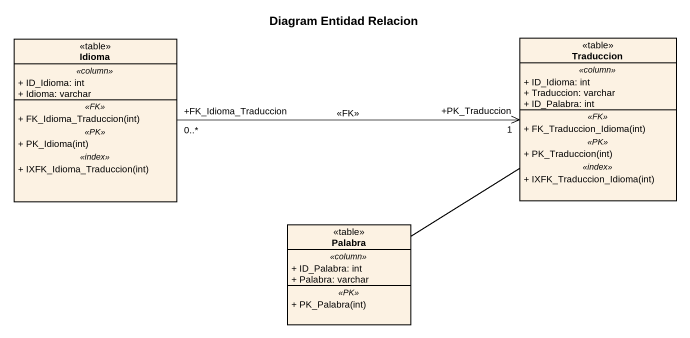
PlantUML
@startuml
title Diagram Entidad Relacion
hide circle
hide empty members
skinparam classAttributeIconSize 0
class Idioma <<table>> {
  .. <<column>> ..
  + ID_Idioma: int
  + Idioma: varchar
  .. <<FK>> ..
  + FK_Idioma_Traduccion(int)
  .. <<PK>> ..
  + PK_Idioma(int)
  .. <<index>> ..
  + IXFK_Idioma_Traduccion(int)
}
class Traduccion <<table>> {
  .. <<column>> ..
  + ID_Idioma: int
  + Traduccion: varchar
  + ID_Palabra: int
  .. <<FK>> ..
  + FK_Traduccion_Idioma(int)
  .. <<PK>> ..
  + PK_Traduccion(int)
  .. <<index>> ..
  + IXFK_Traduccion_Idioma(int)
}
class Palabra <<table>> {
  .. <<column>> ..
  + ID_Palabra: int
  + Palabra: varchar
  .. <<PK>> ..
  + PK_Palabra(int)
}
Idioma "+FK_Idioma_Traduccion\n0..*" -right-> "+PK_Traduccion\n1" Traduccion : <<FK>>
Traduccion -- Palabra
@enduml
